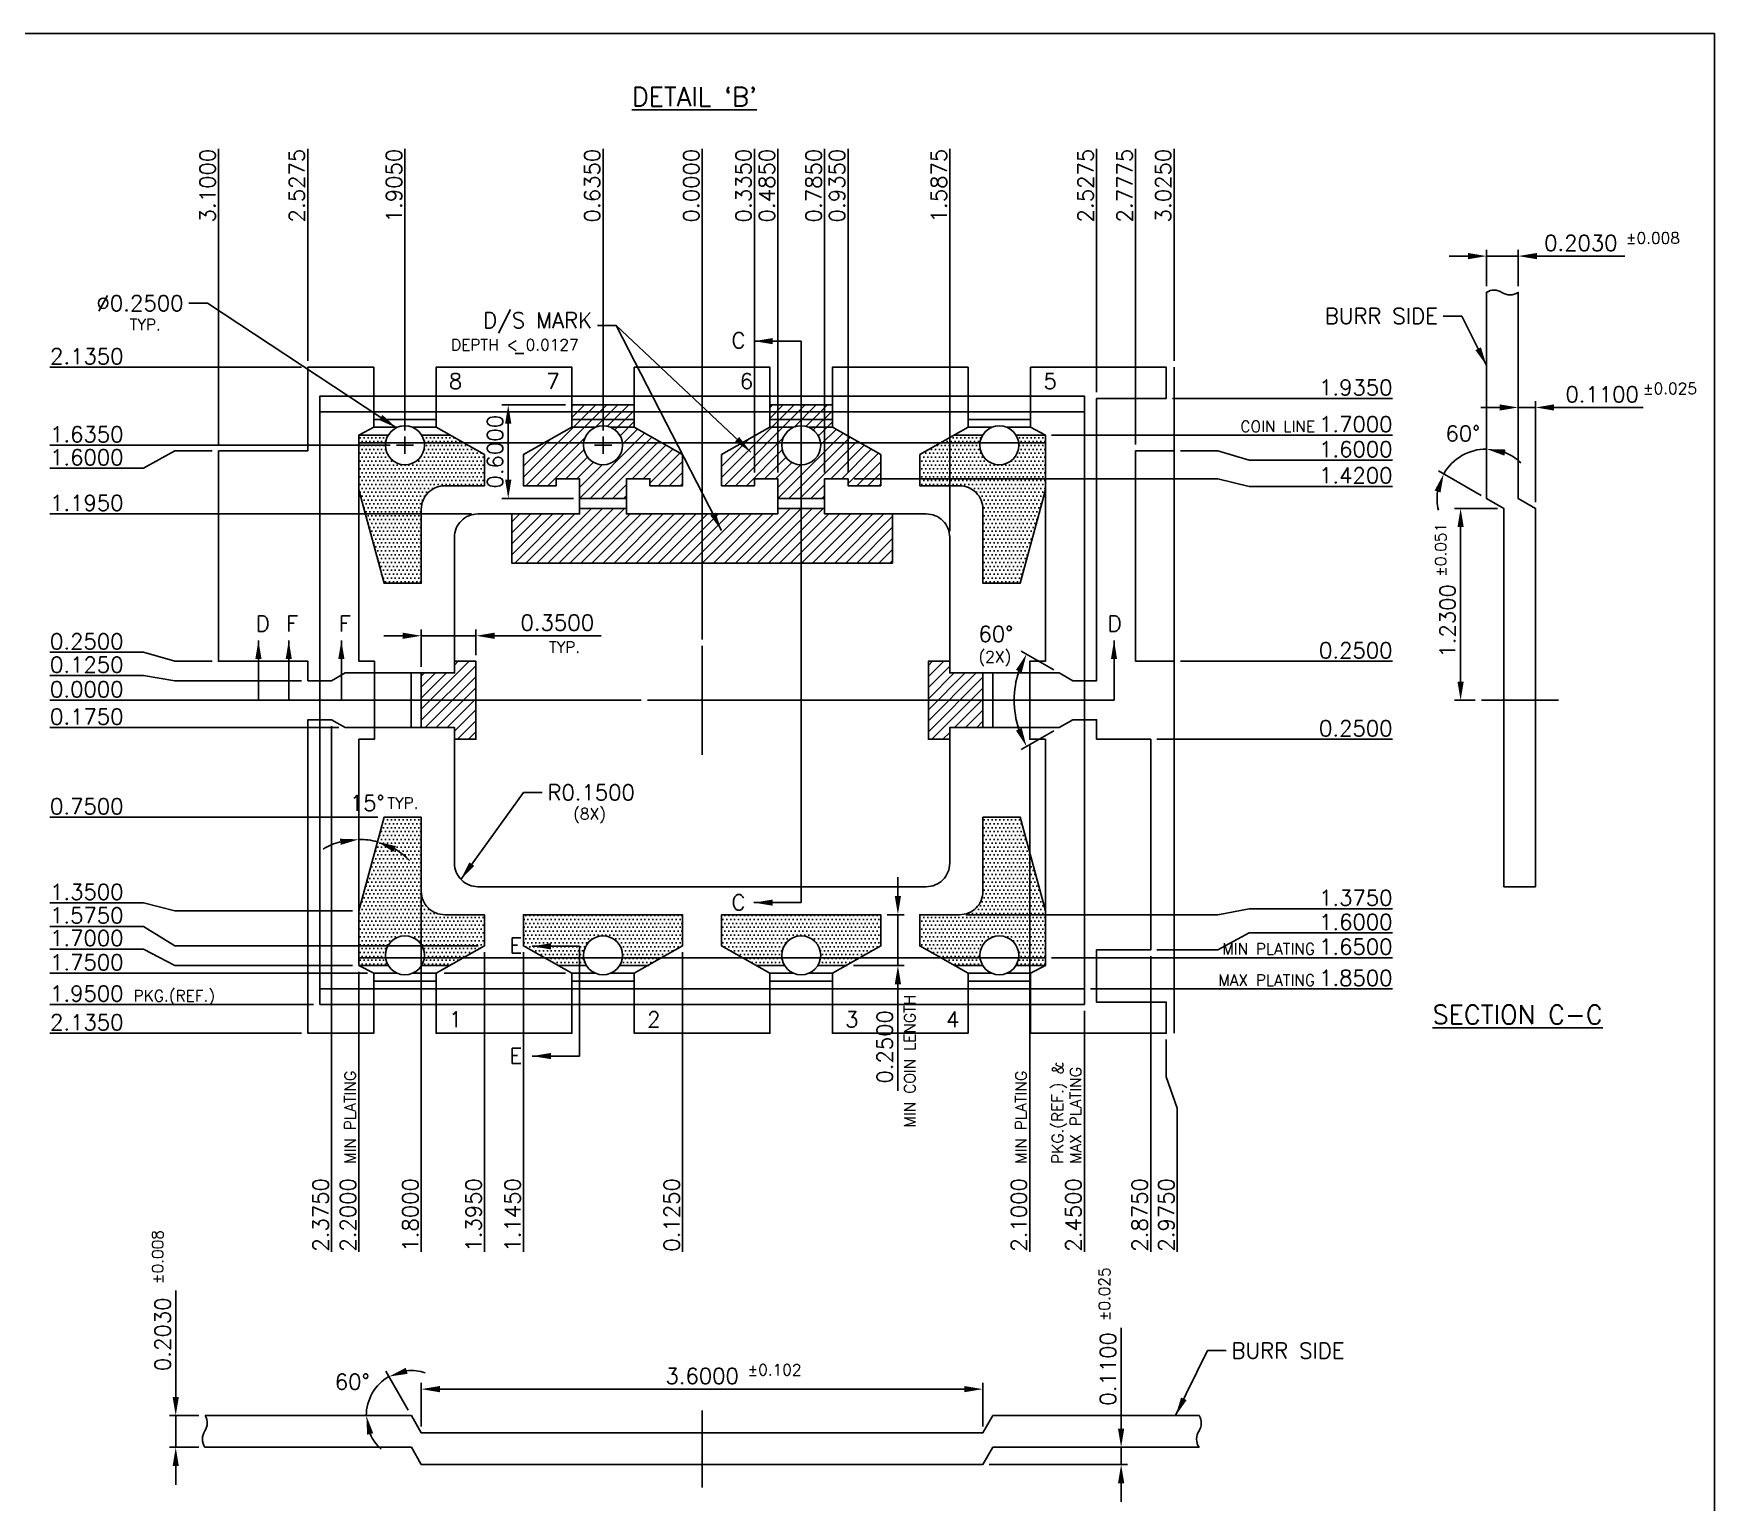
# Model space of a CAD drawing. Extents: x 5 to 821, y 9 to 392.
# Drawn here: x 279.6 to 547.9, y 156.6 to 392 of the extents above; entities that cross this region are included whole.
import ezdxf
from ezdxf.enums import TextEntityAlignment as Align
from ezdxf.lldxf.tags import DXFTag

# ---------------------------------------------------------------- set-up
doc = ezdxf.new("R2010")
doc.units = 0
doc.header["$LTSCALE"] = 8
doc.header["$MEASUREMENT"] = 0
for name, color, linetype in [('CEN', 2, 'CENTER'), ('COIN-LINE', 4, 'Continuous'), ('DIM', 7, 'Continuous'), ('LF-LINE', 1, 'Continuous'), ('PKG-OUT', 3, 'HIDDEN'), ('PLOTTING-AREA', 5, 'Continuous')]:
    doc.layers.add(name, color=color, linetype=linetype)
doc.styles.add('ROMANS', font='romans', dxfattribs={"height": 2.5})
doc.styles.add('SIMPLEX', font='SIMPLEX', dxfattribs={"height": 2.5})
doc.styles.get("Standard").update_dxf_attribs({"font": 'SIMPLEX', "height": 3})
tags = doc.linetypes.add('CENTER', pattern=[2, 1.25, -0.25, 0.25, -0.25]).pattern_tags.tags
tags[10:11] = [DXFTag(74, 4), DXFTag(75, 0), DXFTag(340, '0'), DXFTag(46, 1.0), DXFTag(50, 0.0), DXFTag(44, 0.0), DXFTag(45, 0.0)]
tags[8:9] = [DXFTag(74, 4), DXFTag(75, 0), DXFTag(340, '0'), DXFTag(46, 1.0), DXFTag(50, 0.0), DXFTag(44, 0.0), DXFTag(45, 0.0)]
tags[6:7] = [DXFTag(74, 4), DXFTag(75, 0), DXFTag(340, '0'), DXFTag(46, 1.0), DXFTag(50, 0.0), DXFTag(44, 0.0), DXFTag(45, 0.0)]
tags[4:5] = [DXFTag(74, 4), DXFTag(75, 0), DXFTag(340, '0'), DXFTag(46, 1.0), DXFTag(50, 0.0), DXFTag(44, 0.0), DXFTag(45, 0.0)]
tags = doc.linetypes.add('HIDDEN', pattern=[0.375, 0.25, -0.125]).pattern_tags.tags
tags[6:7] = [DXFTag(74, 4), DXFTag(75, 0), DXFTag(340, '0'), DXFTag(46, 1.0), DXFTag(50, 0.0), DXFTag(44, 0.0), DXFTag(45, 0.0)]
tags[4:5] = [DXFTag(74, 4), DXFTag(75, 0), DXFTag(340, '0'), DXFTag(46, 1.0), DXFTag(50, 0.0), DXFTag(44, 0.0), DXFTag(45, 0.0)]
doc.dimstyles.get("Standard").update_dxf_attribs({"dimtxt": 0.18, "dimasz": 0.18, "dimexe": 0.18, "dimexo": 0.0625, "dimgap": 0.09, "dimtad": 0, "dimtih": 1, "dimtoh": 1, "dimdec": 4, "dimzin": 0, "dimdsep": 46, "dimtxsty": 'Standard', "dimcen": 0.09, "dimadec": 0, "dimazin": 0, "dimtfac": 1, "dimtdec": 4, "dimtofl": 0, "dimtmove": 0, "dimatfit": 3, "dimfxl": 0, "dimtolj": 1, "dimtzin": 0, "dimarcsym": 0})
pattern_1 = [(0, (272, 8.4643), (0.3125, 0.625), [0, -0.625])]

# ---------------------------------------------------------------- blocks, each defined once
blk = doc.blocks.new('TABLET1')
at = {"layer": 'PLOTTING-AREA'}
blk.add_lwpolyline([(5, 392), (5, 9), (277, 9), (277, 392)], close=True, dxfattribs=at)
blk = doc.blocks.new('INT2')
for p, q in [((-1.705, 1.8), (-2.105, 1.8)), ((-0.435, 1.8), (-0.835, 1.8)), ((0.435, 1.8), (0.835, 1.8)), ((1.705, 1.8), (2.105, 1.8)), ((-0.485, 1.294), (-0.785, 1.294)), ((0.485, 1.294), (0.785, 1.294)), ((-0.485, 1.23), (-0.785, 1.23)), ((0.485, 1.23), (0.785, 1.23)), ((-2.45, 0.125), (-2.45, -0.125)), ((-1.864, 0.175), (-1.864, -0.175)), ((-1.8, 0.175), (-1.8, -0.175)), ((1.8, 0.175), (1.8, -0.175)), ((1.864, 0.175), (1.864, -0.175)), ((2.45, 0.125), (2.45, -0.125)), ((-1.705, -1.8), (-2.105, -1.8)), ((-0.835, -2.135), (-0.835, -1.75)), ((-0.435, -1.8), (-0.835, -1.8)), ((0.435, -1.8), (0.835, -1.8)), ((0.835, -2.135), (0.835, -1.75)), ((1.705, -1.8), (2.105, -1.8))]:
    blk.add_line(p, q)
for points in [[(-0.935, 1.42), (-0.935, 1.375), (-1.145, 1.375), (-1.145, 1.575), (-0.835, 1.75), (-0.835, 2.135), (-1.705, 2.135), (-1.705, 1.75), (-1.395, 1.575), (-1.395, 1.375), (-1.65, 1.375, 0.414214), (-1.8, 1.225), (-1.8, 0.75), (-2.039, 0.75), (-2.2, 1.35), (-2.2, 1.7), (-2.105, 1.75), (-2.105, 2.135), (-2.975, 2.135), (-2.975, 1.935), (-2.528, 1.935), (-2.528, 0.125), (-2.375, 0.125), (-2.288, 0.175), (-1.587, 0.175), (-1.587, 1.045, -0.414214), (-1.437, 1.195), (-0.785, 1.195), (-0.785, 1.42)], [(3.1, 1.6), (3.1, 0.25), (2.527, 0.25), (2.527, 0.125), (2.375, 0.125), (2.288, 0.175), (1.587, 0.175), (1.587, 1.045, 0.414214), (1.437, 1.195), (0.785, 1.195), (0.785, 1.42), (0.935, 1.42), (0.935, 1.375), (1.145, 1.375), (1.145, 1.575), (0.835, 1.75), (0.835, 2.135), (1.705, 2.135), (1.705, 1.75), (1.395, 1.575), (1.395, 1.375), (1.65, 1.375, -0.414214), (1.8, 1.225), (1.8, 0.75), (2.039, 0.75), (2.2, 1.35), (2.2, 1.7), (2.105, 1.75), (2.105, 2.135), (2.527, 2.135), (2.527, 1.6)], [(-2.528, -0.25), (-2.875, -0.25), (-2.875, -1.6), (-2.528, -1.6), (-2.528, -1.935), (-2.975, -1.935), (-2.975, -2.135), (-2.105, -2.135), (-2.105, -1.75), (-2.2, -1.7), (-2.2, -1.35), (-2.039, -0.75), (-1.8, -0.75), (-1.8, -1.225, 0.414214), (-1.65, -1.375), (-1.395, -1.375), (-1.395, -1.575), (-1.705, -1.75), (-1.705, -2.135), (-0.835, -2.135), (-0.835, -1.75), (-1.145, -1.575), (-1.145, -1.375), (-0.125, -1.375), (-0.125, -1.575), (-0.435, -1.75), (-0.435, -2.135), (0.435, -2.135), (0.435, -1.75), (0.125, -1.575), (0.125, -1.375), (1.145, -1.375), (1.145, -1.575), (0.835, -1.75), (0.835, -2.135), (1.705, -2.135), (1.705, -1.75), (1.395, -1.575), (1.395, -1.375), (1.65, -1.375, 0.414214), (1.8, -1.225), (1.8, -0.75), (2.039, -0.75), (2.2, -1.35), (2.2, -1.7), (2.105, -1.75), (2.105, -2.135), (2.527, -2.135), (2.527, -0.125), (2.375, -0.125), (2.288, -0.175), (1.587, -0.175), (1.587, -1.045, -0.414214), (1.437, -1.195), (-1.437, -1.195, -0.414214), (-1.587, -1.045), (-1.587, -0.175), (-2.288, -0.175), (-2.375, -0.125), (-2.528, -0.125)]]:
    blk.add_lwpolyline(points, format="xyb", close=True)
blk.add_lwpolyline([(-0.125, 1.575), (-0.435, 1.75), (-0.435, 2.135), (0.435, 2.135), (0.435, 1.75), (0.125, 1.575), (0.125, 1.375), (0.335, 1.375), (0.335, 1.42), (0.485, 1.42), (0.485, 1.195), (-0.485, 1.195), (-0.485, 1.42), (-0.335, 1.42), (-0.335, 1.375), (-0.125, 1.375)], close=True)
blk.add_lwpolyline([(-3.025, 0.25), (-2.778, 0.25), (-2.778, 1.6), (-3.025, 1.6)])
for centre in [(-1.905, 1.635), (-0.635, 1.635), (0.635, 1.635), (1.905, 1.635), (-1.905, -1.635), (-0.635, -1.635), (0.635, -1.635), (1.905, -1.635)]:
    blk.add_circle(centre, 0.125)
at = {"layer": 'COIN-LINE'}
for p, q in [((-2.012, 1.7), (-2.2, 1.7)), ((-1.616, 1.7), (-1.798, 1.7)), ((1.616, 1.7), (1.798, 1.7)), ((2.2, 1.7), (2.012, 1.7)), ((-2.012, -1.7), (-2.2, -1.7)), ((-1.616, -1.7), (-1.798, -1.7)), ((-0.742, -1.7), (-0.93, -1.7)), ((-0.346, -1.7), (-0.528, -1.7)), ((0.528, -1.7), (0.34, -1.7)), ((0.924, -1.7), (0.742, -1.7)), ((1.616, -1.7), (1.798, -1.7)), ((2.012, -1.7), (2.2, -1.7))]:
    blk.add_line(p, q, dxfattribs=at)
at = {"layer": 'PKG-OUT'}
for p, q in [((-1.954, 1.75), (-2.105, 1.75)), ((-1.705, 1.75), (-1.856, 1.75)), ((-0.684, 1.75), (-0.835, 1.75)), ((-0.435, 1.75), (-0.586, 1.75)), ((0.435, 1.75), (0.586, 1.75)), ((0.684, 1.75), (0.835, 1.75)), ((1.705, 1.75), (1.856, 1.75)), ((1.954, 1.75), (2.105, 1.75)), ((-1.954, -1.75), (-2.105, -1.75)), ((-1.705, -1.75), (-1.856, -1.75)), ((-0.684, -1.75), (-0.835, -1.75)), ((-0.435, -1.75), (-0.586, -1.75)), ((0.435, -1.75), (0.586, -1.75)), ((0.684, -1.75), (0.835, -1.75)), ((1.705, -1.75), (1.856, -1.75)), ((1.954, -1.75), (2.105, -1.75))]:
    blk.add_line(p, q, dxfattribs=at)
blk.add_lwpolyline([(-2.45, -1.95), (-2.45, 1.95), (2.45, 1.95), (2.45, -1.95)], close=True, dxfattribs=at)

msp = doc.modelspace()

# ---------------------------------------------------------------- hatches: boundary and pattern name
h = msp.add_hatch()
h.set_pattern_fill('ANSI31', color=256, scale=10, style=0)
h.set_pattern_definition([(45, (272, 8.4643), (-0.8838835, 0.8838835), [])])
h.paths.add_polyline_path([(375.92, 331.38), (375.92, 332.47), (365.92, 332.47), (365.92, 331.38)])
h.paths.add_polyline_path([(375.92, 330.13), (375.92, 331.38), (365.92, 331.38), (365.92, 330.13)])
h.paths.add_polyline_path([(365.92, 330.13), (365.92, 328.88), (369.69, 328.88, -0.204124), (372.14, 328.88), (375.92, 328.88), (375.92, 330.13)])
h.paths.add_polyline_path([(365.92, 328.88), (361.49, 326.38), (367.81, 326.38, -0.268108), (369.69, 328.88)])
h.paths.add_polyline_path([(361.49, 326.38), (358.17, 324.51), (358.17, 319.51), (363.42, 319.51), (363.42, 320.63), (367.17, 320.63), (367.17, 317.47), (374.67, 317.47), (374.67, 320.63), (378.42, 320.63), (378.42, 319.51), (383.67, 319.51), (383.67, 324.51), (380.35, 326.38), (374.02, 326.38, -0.030082), (374.04, 326.01, -1), (367.79, 326.01, -0.030082), (367.81, 326.38)])
h.paths.add_polyline_path([(380.35, 326.38), (375.92, 328.88), (372.14, 328.88, -0.268108), (374.02, 326.38)])
h.paths.add_polyline_path([(407.67, 331.38), (407.67, 332.47), (397.67, 332.47), (397.67, 331.38)])
h.paths.add_polyline_path([(407.67, 330.13), (407.67, 331.38), (397.67, 331.38), (397.67, 330.13)])
h.paths.add_polyline_path([(397.67, 330.13), (397.67, 328.88), (401.44, 328.88, -0.204124), (403.89, 328.88), (407.67, 328.88), (407.67, 330.13)])
h.paths.add_polyline_path([(399.56, 326.38, -0.268108), (401.44, 328.88), (397.67, 328.88), (393.24, 326.38)])
h.paths.add_polyline_path([(398.92, 320.63), (398.92, 317.47), (406.42, 317.47), (406.42, 320.63), (410.17, 320.63), (410.17, 319.51), (415.42, 319.51), (415.42, 324.51), (412.1, 326.38), (405.77, 326.38, -0.030082), (405.79, 326.01, -1), (399.54, 326.01, -0.030082), (399.56, 326.38), (393.24, 326.38), (389.92, 324.51), (389.92, 319.51), (395.17, 319.51), (395.17, 320.63)])
h.paths.add_polyline_path([(412.1, 326.38), (407.67, 328.88), (403.89, 328.88, -0.268108), (405.77, 326.38)])
h.paths.add_polyline_path([(386.79, 307.13), (386.79, 315.01), (374.67, 315.01), (374.67, 315.88), (367.17, 315.88), (367.17, 315.01), (356.29, 315.01), (356.29, 307.13)])
h.paths.add_polyline_path([(417.29, 307.13), (417.29, 315.01), (406.42, 315.01), (406.42, 315.88), (398.92, 315.88), (398.92, 315.01), (386.79, 315.01), (386.79, 307.13)])
h = msp.add_hatch()
h.set_pattern_fill('ANSI31', color=256, scale=10, style=0)
h.set_pattern_definition([(45, (272, 0), (-0.8838835, 0.8838835), [])])
h.paths.add_polyline_path([(350.54, 291.38), (347.1, 291.38), (347.1, 289.51), (341.79, 289.51), (341.79, 285.13), (350.54, 285.13)])
h.paths.add_polyline_path([(350.54, 285.13), (341.79, 285.13), (341.79, 280.76), (347.1, 280.76), (347.1, 278.88), (350.54, 278.88)])
h.paths.add_polyline_path([(431.79, 289.51), (426.48, 289.51), (426.48, 291.38), (423.04, 291.38), (423.04, 285.13), (431.79, 285.13)])
h.paths.add_polyline_path([(431.79, 285.13), (423.04, 285.13), (423.04, 278.88), (426.48, 278.88), (426.48, 280.76), (431.79, 280.76)])
at = {"layer": 'COIN-LINE'}
h = msp.add_hatch(dxfattribs=at)
h.set_pattern_fill('DOTS', color=256, scale=10, style=0)
h.set_pattern_definition(pattern_1)
h.paths.add_polyline_path([(331.79, 327.63), (331.79, 326.38), (336.06, 326.38, -0.107046), (336.5, 327.63)])
h.paths.add_polyline_path([(341.84, 327.63, -0.107046), (342.27, 326.38), (348.6, 326.38), (346.38, 327.63)])
h.paths.add_polyline_path([(342.27, 326.38, -0.030082), (342.29, 326.01, -1), (336.04, 326.01), (331.79, 326.01), (331.79, 318.88), (332.83, 315.01), (341.79, 315.01), (341.79, 315.76, -0.414214), (345.54, 319.51), (351.92, 319.51), (351.92, 324.51), (348.6, 326.38)])
h.paths.add_polyline_path([(336.04, 326.01, -0.030082), (336.06, 326.38), (331.79, 326.38), (331.79, 326.01)])
h.paths.add_polyline_path([(332.83, 315.01), (335.81, 303.88), (341.79, 303.88), (341.79, 315.01)])
h = msp.add_hatch(dxfattribs=at)
h.set_pattern_fill('DOTS', color=256, scale=10, style=0)
h.set_pattern_definition(pattern_1)
h.paths.add_polyline_path([(439.42, 310.02), (439.42, 326.38), (437.52, 326.38, -0.030082), (437.54, 326.01, -0.48712), (433.67, 322.97), (433.67, 303.88), (437.77, 303.88)])
h.paths.add_polyline_path([(441.79, 318.88), (441.79, 326.38), (439.42, 326.38), (439.42, 310.02)])
h.paths.add_polyline_path([(433.67, 322.97, -0.344881), (431.29, 326.01, -0.030082), (431.31, 326.38), (426.48, 326.38), (426.48, 319.51), (428.04, 319.51, -0.414214), (431.79, 315.76), (431.79, 303.88), (433.67, 303.88)])
h.paths.add_polyline_path([(426.48, 319.51), (426.48, 326.38), (424.99, 326.38), (421.67, 324.51), (421.67, 319.51)])
h.paths.add_polyline_path([(424.99, 326.38), (426.48, 326.38), (426.48, 327.22)])
h.paths.add_polyline_path([(431.31, 326.38, -0.107046), (431.75, 327.63), (427.2, 327.63), (426.48, 327.22), (426.48, 326.38)])
h.paths.add_polyline_path([(439.42, 326.38), (439.42, 327.63), (437.09, 327.63, -0.107046), (437.52, 326.38)])
h.paths.add_polyline_path([(441.79, 326.38), (441.79, 327.63), (439.42, 327.63), (439.42, 326.38)])
h = msp.add_hatch(dxfattribs=at)
h.set_pattern_fill('DOTS', color=256, scale=10, style=0)
h.set_pattern_definition(pattern_1)
h.paths.add_polyline_path([(335.81, 266.38), (331.79, 251.38), (331.79, 245.76), (336.43, 245.76, -0.776481), (342.29, 244.26, -0.030082), (342.27, 243.88), (348.6, 243.88), (351.92, 245.76), (351.92, 250.76), (345.54, 250.76, -0.414214), (341.79, 254.51), (341.79, 266.38)])
h.paths.add_polyline_path([(336.06, 243.88, -0.030082), (336.04, 244.26, -0.125821), (336.43, 245.76), (331.79, 245.76), (331.79, 243.88)])
h.paths.add_polyline_path([(336.5, 242.63, -0.107046), (336.06, 243.88), (331.79, 243.88), (331.79, 242.63)])
h.paths.add_polyline_path([(346.38, 242.63), (348.6, 243.88), (342.27, 243.88, -0.107046), (341.84, 242.63)])
h = msp.add_hatch(dxfattribs=at)
h.set_pattern_fill('DOTS', color=256, scale=10, style=0)
h.set_pattern_definition(pattern_1)
h.paths.add_polyline_path([(431.79, 254.51, -0.414214), (428.04, 250.76), (421.67, 250.76), (421.67, 245.76), (424.99, 243.88), (431.31, 243.88, -0.030082), (431.29, 244.26, -1), (437.54, 244.26, -0.030082), (437.52, 243.88), (439.29, 243.88), (439.29, 260.71), (437.77, 266.38), (431.79, 266.38)])
h.paths.add_polyline_path([(439.29, 243.88), (441.79, 243.88), (441.79, 251.38), (439.29, 260.71)])
h.paths.add_polyline_path([(441.79, 242.63), (441.79, 243.88), (439.29, 243.88), (439.29, 242.63)])
h.paths.add_polyline_path([(439.29, 242.63), (439.29, 243.88), (437.52, 243.88, -0.107046), (437.09, 242.63)])
h.paths.add_polyline_path([(431.75, 242.63, -0.107046), (431.31, 243.88), (424.99, 243.88), (427.2, 242.63)])
h = msp.add_hatch(dxfattribs=at)
h.set_pattern_fill('DOTS', color=256, scale=10, style=0)
h.set_pattern_definition([(0, (272, 0), (0.3125, 0.625), [0, -0.625])])
h.paths.add_polyline_path([(383.67, 250.76), (358.17, 250.76), (358.17, 245.76), (361.49, 243.88), (367.81, 243.88, -0.030082), (367.79, 244.26, -1), (374.04, 244.26, -0.030082), (374.02, 243.88), (380.35, 243.88), (383.67, 245.76)])
h.paths.add_polyline_path([(367.81, 243.88), (361.49, 243.88), (363.7, 242.63), (368.25, 242.63, -0.107046)])
h.paths.add_polyline_path([(380.35, 243.88), (374.02, 243.88, -0.107046), (373.59, 242.63), (378.13, 242.63)])
h.paths.add_polyline_path([(415.42, 250.76), (389.92, 250.76), (389.92, 245.76), (393.24, 243.88), (399.56, 243.88, -0.030082), (399.54, 244.26, -1), (405.79, 244.26, -0.030082), (405.77, 243.88), (412.1, 243.88), (415.42, 245.76)])
h.paths.add_polyline_path([(399.56, 243.88), (393.24, 243.88), (395.45, 242.63), (400, 242.63, -0.107046)])
h.paths.add_polyline_path([(412.1, 243.88), (405.77, 243.88, -0.107046), (405.34, 242.63), (409.88, 242.63)])

# ---------------------------------------------------------------- linework, layer by layer
for p, q in [((375.92, 332.47), (365.92, 332.47)), ((407.67, 332.47), (397.67, 332.47))]:
    msp.add_line(p, q)
for points in [[(417.29, 315.01), (417.29, 307.13), (356.29, 307.13), (356.29, 315.01)], [(347.1, 278.88), (350.54, 278.88), (350.54, 291.38), (347.1, 291.38)], [(426.48, 278.88), (423.04, 278.88), (423.04, 291.38), (426.48, 291.38)]]:
    msp.add_lwpolyline(points)
at = {"layer": 'CEN'}
for p, q in [((462.42, 338.51), (462.42, 231.76)), ((339.17, 327.39), (339.17, 324.63)), ((370.92, 327.39), (370.92, 324.63)), ((340.55, 326.01), (337.79, 326.01)), ((372.3, 326.01), (369.54, 326.01)), ((386.79, 276.38), (386.79, 293.88)), ((452.79, 285.13), (378.04, 285.13)), ((523.99, 285.13), (511.68, 285.13)), ((386.79, 158.98), (386.79, 171.29))]:
    msp.add_line(p, q, dxfattribs=at)
at = {"layer": 'COIN-LINE'}
for p, q in [((309.29, 345.51), (309.29, 350.51)), ((323.6, 345.51), (323.6, 350.51)), ((339.17, 345.51), (339.17, 350.51)), ((370.92, 345.51), (370.92, 350.51)), ((386.79, 345.51), (386.79, 350.51)), ((395.17, 345.51), (395.17, 350.51)), ((398.92, 345.51), (398.92, 350.51)), ((406.42, 345.51), (406.42, 350.51)), ((410.17, 345.51), (410.17, 350.51)), ((426.48, 345.51), (426.48, 350.51)), ((449.98, 345.51), (449.98, 350.51)), ((456.23, 345.51), (456.23, 350.51)), ((462.42, 345.51), (462.42, 350.51)), ((302.29, 338.51), (297.29, 338.51)), ((469.42, 333.51), (474.42, 333.51)), ((469.42, 327.63), (474.42, 327.63)), ((302.29, 326.01), (297.29, 326.01)), ((302.29, 325.13), (297.29, 322.31)), ((469.42, 325.13), (474.42, 323.62)), ((469.42, 320.63), (474.42, 319.42)), ((302.29, 315.01), (297.29, 315.01)), ((302.29, 291.38), (297.29, 292.82)), ((469.42, 291.38), (474.42, 291.38)), ((302.29, 288.26), (297.29, 289.08)), ((302.29, 285.13), (297.29, 285.13)), ((302.29, 280.76), (297.29, 280.76)), ((469.42, 278.88), (474.42, 278.88)), ((302.29, 266.38), (297.29, 266.38)), ((302.29, 251.38), (297.29, 252.67)), ((469.42, 250.76), (474.42, 251.72)), ((302.29, 245.76), (297.29, 248.9)), ((469.42, 245.13), (474.42, 247.84)), ((302.29, 242.63), (297.29, 245.27)), ((469.42, 243.88), (474.42, 243.88)), ((302.29, 241.38), (297.29, 241.38)), ((469.42, 238.88), (474.42, 238.88)), ((302.29, 236.38), (297.29, 236.38)), ((302.29, 231.76), (297.29, 231.76)), ((327.42, 224.76), (327.42, 219.76)), ((331.79, 224.76), (331.79, 219.76)), ((341.79, 224.76), (341.79, 219.76)), ((351.92, 224.76), (351.92, 219.76)), ((358.17, 224.76), (358.17, 219.76)), ((383.67, 224.76), (383.67, 219.76)), ((439.29, 224.76), (439.29, 219.76)), ((448.04, 224.76), (448.04, 219.76)), ((458.67, 224.76), (458.67, 219.76)), ((461.17, 224.76), (462.92, 219.76))]:
    msp.add_line(p, q, dxfattribs=at)
for points in [[(515.24, 255.26), (515.24, 315.88), (512.49, 317.47), (512.49, 350.52, -0.290764), (514.93, 350.5, 0.296651), (517.56, 350.5), (517.56, 317.47), (520.31, 315.88), (520.31, 255.26)], [(307.15, 170.48), (340.2, 170.48), (341.79, 167.73), (431.79, 167.73), (433.38, 170.48), (466.43, 170.48, -0.290764), (466.41, 168.03, 0.296651), (466.41, 165.41), (433.38, 165.41), (431.79, 162.66), (341.79, 162.66), (340.2, 165.41), (307.12, 165.41, -0.296651), (307.12, 168.03, 0.290764)]]:
    msp.add_lwpolyline(points, format="xyb", close=True, dxfattribs=at)
at = {"layer": 'DIM'}
for p, q in [((309.29, 350.51), (309.29, 373.51)), ((323.6, 350.51), (323.6, 373.51)), ((339.17, 350.51), (339.17, 373.51)), ((370.92, 350.51), (370.92, 373.51)), ((386.79, 350.51), (386.79, 373.51)), ((395.17, 350.51), (395.17, 373.51)), ((398.92, 350.51), (398.92, 373.51)), ((406.42, 350.51), (406.42, 373.51)), ((410.17, 350.51), (410.17, 373.51)), ((426.48, 350.51), (426.48, 373.51)), ((449.98, 350.51), (449.98, 373.51)), ((456.23, 350.51), (456.23, 373.51)), ((462.42, 350.51), (462.42, 373.51)), ((512.49, 351.52), (512.49, 357.32)), ((517.56, 351.5), (517.56, 357.32)), ((509.49, 356.32), (506.49, 356.32)), ((512.49, 356.32), (517.56, 356.32)), ((520.56, 356.32), (534.64, 356.32)), ((309.29, 326.13), (309.29, 345.51)), ((323.6, 339.51), (323.6, 345.51)), ((339.17, 328.39), (339.17, 345.51)), ((370.92, 328.39), (370.92, 345.51)), ((386.79, 294.88), (386.79, 345.51)), ((395.17, 321.63), (395.17, 345.51)), ((398.92, 321.63), (398.92, 345.51)), ((406.42, 321.63), (406.42, 345.51)), ((410.17, 321.63), (410.17, 345.51)), ((426.48, 312.26), (426.48, 345.51)), ((449.98, 334.51), (449.98, 345.51)), ((456.23, 326.13), (456.23, 345.51)), ((462.42, 339.51), (462.42, 345.51)), ((356.84, 340.73), (358.24, 340.73)), ((297.29, 338.51), (282.29, 338.51)), ((322.6, 338.51), (302.29, 338.51)), ((462.17, 333.51), (469.42, 333.51)), ((474.42, 333.51), (497.42, 333.51)), ((520.31, 316.88), (520.31, 333.06)), ((364.92, 332.47), (354.72, 332.47)), ((514.56, 332.06), (511.56, 332.06)), ((517.56, 332.06), (520.31, 332.06)), ((523.31, 332.06), (537.58, 332.06)), ((355.72, 320.47), (355.72, 329.47)), ((442.79, 327.63), (469.42, 327.63)), ((474.42, 327.63), (497.42, 327.63)), ((297.29, 326.01), (282.29, 326.01)), ((336.79, 326.01), (302.29, 326.01)), ((308.29, 325.13), (302.29, 325.13)), ((463.42, 325.13), (469.42, 325.13)), ((297.29, 322.31), (282.29, 322.31)), ((474.42, 323.62), (497.42, 323.62)), ((511.62, 317.97), (504.76, 321.93)), ((411.17, 320.63), (469.42, 320.63)), ((474.42, 319.42), (497.42, 319.42)), ((366.17, 317.47), (354.72, 317.47)), ((297.29, 315.01), (282.29, 315.01)), ((349.85, 315.01), (302.29, 315.01)), ((514.24, 315.88), (507.33, 315.88)), ((508.33, 288.13), (508.33, 312.88)), ((338.79, 295.47), (335.79, 295.47)), ((341.79, 290.51), (341.79, 296.47)), ((341.79, 295.47), (350.54, 295.47)), ((350.54, 292.38), (350.54, 296.47)), ((353.54, 295.47), (370.62, 295.47)), ((297.29, 292.82), (282.29, 292.82)), ((443.14, 290.01), (437.9, 293.03)), ((308.29, 291.38), (302.29, 291.38)), ((463.42, 291.38), (469.42, 291.38)), ((474.42, 291.38), (497.42, 291.38)), ((297.29, 289.08), (282.29, 289.08)), ((322.6, 288.26), (302.29, 288.26)), ((297.29, 285.13), (282.29, 285.13)), ((377.04, 285.13), (302.29, 285.13)), ((510.68, 285.13), (507.33, 285.13)), ((297.29, 280.76), (282.29, 280.76)), ((328.58, 280.76), (302.29, 280.76)), ((327.42, 281.01), (327.42, 224.76)), ((443.14, 280.26), (437.9, 277.24)), ((439.29, 277.88), (439.29, 224.76)), ((459.67, 278.88), (469.42, 278.88)), ((474.42, 278.88), (497.42, 278.88)), ((297.29, 266.38), (282.29, 266.38)), ((334.81, 266.38), (302.29, 266.38)), ((418.16, 253.76), (418.16, 256.76)), ((297.29, 252.67), (282.29, 252.67)), ((341.79, 254.13), (341.79, 224.76)), ((330.79, 251.38), (302.29, 251.38)), ((416.42, 250.76), (419.16, 250.76)), ((418.16, 250.76), (418.16, 242.63)), ((429.04, 250.76), (469.42, 250.76)), ((474.42, 251.72), (497.42, 251.72)), ((297.29, 248.9), (282.29, 248.9)), ((474.42, 247.84), (497.42, 247.84)), ((297.29, 245.27), (282.29, 245.27)), ((350.92, 245.76), (302.29, 245.76)), ((351.92, 244.76), (351.92, 224.76)), ((358.17, 244.76), (358.17, 224.76)), ((383.67, 244.76), (383.67, 224.76)), ((458.67, 244.13), (458.67, 224.76)), ((459.67, 245.13), (469.42, 245.13)), ((330.79, 242.63), (302.29, 242.63)), ((331.79, 241.63), (331.79, 224.76)), ((411.04, 242.63), (419.16, 242.63)), ((442.79, 243.88), (469.42, 243.88)), ((474.42, 243.88), (497.42, 243.88)), ((297.29, 241.38), (282.29, 241.38)), ((333.17, 241.38), (302.29, 241.38)), ((364.92, 241.38), (345.47, 241.38)), ((418.16, 239.63), (418.16, 222.55)), ((449.04, 238.88), (469.42, 238.88)), ((474.42, 238.88), (497.42, 238.88)), ((297.29, 236.38), (282.29, 236.38)), ((324.54, 236.38), (302.29, 236.38)), ((448.04, 235.38), (448.04, 224.76)), ((297.29, 231.76), (282.29, 231.76)), ((322.6, 231.76), (302.29, 231.76)), ((461.17, 230.76), (461.17, 224.76)), ((327.42, 219.76), (327.42, 196.76)), ((331.79, 219.76), (331.79, 196.76)), ((341.79, 219.76), (341.79, 196.76)), ((351.92, 219.76), (351.92, 196.76)), ((358.17, 219.76), (358.17, 196.76)), ((383.67, 219.76), (383.67, 196.76)), ((439.29, 219.76), (439.29, 196.76)), ((448.04, 219.76), (448.04, 196.76)), ((458.67, 219.76), (458.67, 196.76)), ((462.92, 219.76), (462.92, 196.76)), ((302.44, 173.48), (302.44, 190.56)), ((453.93, 168.41), (453.93, 184.53)), ((339.7, 171.35), (336.09, 177.61)), ((341.79, 168.73), (341.79, 175.73)), ((344.79, 174.73), (428.79, 174.73)), ((431.79, 168.73), (431.79, 175.73)), ((306.15, 170.48), (301.44, 170.48)), ((302.44, 165.41), (302.44, 170.48)), ((306.12, 165.41), (301.44, 165.41)), ((453.93, 162.66), (453.93, 165.41)), ((302.44, 162.41), (302.44, 159.41)), ((432.79, 162.66), (454.93, 162.66)), ((453.93, 159.66), (453.93, 156.66))]:
    msp.add_line(p, q, dxfattribs=at)
for centre, radius, start, end in [((512.49, 317.47), 7.93, 90, 150), ((512.49, 317.47), 7.93, 46.3684, 68.1842), ((512.49, 317.47), 7.93, 171.8158, 193.6316), ((451.58, 285.13), 14.79, 161.6403, 198.3597), ((331.79, 251.38), 11.46, 105.0437, 120.0874), ((331.79, 251.38), 11.46, 75, 90), ((331.79, 251.38), 11.46, 44.9126, 59.9563), ((340.2, 170.48), 7.23, 72.0944, 96.0472), ((340.2, 170.48), 7.23, 120, 180), ((340.2, 170.48), 7.23, 203.9528, 227.9056)]:
    msp.add_arc(centre, radius, start, end, dxfattribs=at)
for points in [[(509.49, 356.82), (509.49, 355.82), (512.49, 356.32)], [(520.56, 356.82), (520.56, 355.82), (517.56, 356.32)], [(355.22, 329.47), (356.22, 329.47), (355.72, 332.47)], [(514.56, 332.56), (514.56, 331.56), (517.56, 332.06)], [(523.31, 332.56), (523.31, 331.56), (520.31, 332.06)], [(515.34, 324.34), (515.53, 325.32), (512.49, 325.4)], [(355.22, 320.47), (356.22, 320.47), (355.72, 317.47)], [(504.17, 318.76), (505.11, 318.43), (505.62, 321.43)], [(507.83, 312.88), (508.83, 312.88), (508.33, 315.88)], [(338.79, 295.97), (338.79, 294.97), (341.79, 295.47)], [(353.54, 295.97), (353.54, 294.97), (350.54, 295.47)], [(437.08, 290), (438, 289.59), (438.77, 292.53)], [(507.83, 288.13), (508.83, 288.13), (508.33, 285.13)], [(438, 280.68), (437.08, 280.27), (438.77, 277.74)], [(328.75, 262.94), (328.88, 261.95), (331.79, 262.84)], [(337.34, 260.84), (337.72, 261.76), (334.76, 262.45)], [(417.66, 253.76), (418.66, 253.76), (418.16, 250.76)], [(417.66, 239.63), (418.66, 239.63), (418.16, 242.63)], [(339.6, 177.19), (339.29, 178.14), (336.59, 176.74)], [(344.79, 175.23), (344.79, 174.23), (341.79, 174.73)], [(428.79, 175.23), (428.79, 174.23), (431.79, 174.73)], [(301.94, 173.48), (302.94, 173.48), (302.44, 170.48)], [(333.11, 167.44), (334.09, 167.65), (332.98, 170.48)], [(453.43, 168.41), (454.43, 168.41), (453.93, 165.41)], [(301.94, 162.41), (302.94, 162.41), (302.44, 165.41)], [(453.43, 159.66), (454.43, 159.66), (453.93, 162.66)]]:
    msp.add_solid(points, dxfattribs=at)
at = {"layer": 'PKG-OUT'}
for p, q in [((448.04, 331.38), (325.54, 331.38)), ((448.04, 238.88), (325.54, 238.88))]:
    msp.add_line(p, q, dxfattribs=at)
msp.add_lwpolyline([(331.79, 278.88), (334.29, 278.88), (334.29, 291.38), (331.79, 291.38), (331.79, 326.38), (441.79, 326.38), (441.79, 291.38), (439.29, 291.38), (439.29, 278.88), (441.79, 278.88), (441.79, 243.88), (331.79, 243.88)], close=True, dxfattribs=at)

# ---------------------------------------------------------------- block references
msp.add_blockref('TABLET1', (272, 0))
at = {"layer": 'LF-LINE', "xscale": -24.99999999999989, "yscale": 25, "zscale": 25}
msp.add_blockref('INT2', (386.79, 285.13), dxfattribs=at)

# ---------------------------------------------------------------- texts
at = {"style": 'SIMPLEX'}
for s, p in [('8', (346.22, 335.03)), ('7', (361.82, 335.03)), ('6', (392.83, 335.03)), ('5', (441.47, 335.03)), ('1', (346.22, 232.73)), ('2', (377.97, 232.73)), ('3', (409.72, 232.73)), ('4', (425.87, 232.73))]:
    msp.add_text(s, height=2.5, dxfattribs=at).set_placement(p)
at = {"layer": 'DIM', "style": 'SIMPLEX'}
for s, p in [('3.1000', (308.79, 373.51)), ('2.5275', (323.1, 373.51)), ('1.9050', (338.67, 373.51)), ('0.6350', (370.42, 373.51)), ('0.0000', (386.29, 373.51)), ('0.3350', (394.67, 373.51)), ('0.4850', (398.42, 373.51)), ('0.7850', (405.92, 373.51)), ('0.9350', (409.67, 373.51)), ('1.5875', (425.98, 373.51)), ('2.5275', (449.48, 373.51)), ('2.7775', (455.73, 373.51)), ('3.0250', (461.92, 373.51))]:
    msp.add_text(s, height=2.5, rotation=90, dxfattribs=at).set_placement(p, align=Align.RIGHT)
for s, height, p in [('%%p0.008', 1.8, (534.82, 358.32)), ('TYP.', 1.8, (295.04, 344.44)), ('C', 2.5, (391.47, 341.57)), ('2.1350', 2.5, (282.29, 339.01)), ('DEPTH < 0.0127', 1.8, (346.56, 341.21)), ('%%p0.025', 1.8, (537.56, 334.21)), ('1.6350', 2.5, (282.29, 326.51)), ('60%%D', 2.5, (505.89, 326.64)), ('1.6000', 2.5, (282.29, 322.81)), ('1.1950', 2.5, (282.29, 315.51)), ('D', 2.5, (315.29, 296.18)), ('F', 2.5, (320.15, 296.18)), ('F', 2.5, (328.59, 296.18)), ('D', 2.5, (451.77, 296.18)), ('0.2500', 2.5, (282.29, 293.32)), ('60%%d', 2.5, (431.07, 294.51)), ('TYP.', 1.8, (362.24, 292.74)), ('(2X)', 1.8, (431.07, 291.21)), ('0.1250', 2.5, (282.29, 289.58)), ('0.0000', 2.5, (282.29, 285.63)), ('0.1750', 2.5, (282.29, 281.26)), ('0.7500', 2.5, (282.29, 266.88)), ('15%%d', 2.5, (330.33, 267.4)), ('TYP.', 1.8, (336.34, 267.76)), ('(8X)', 1.8, (366.12, 266.03)), ('1.3500', 2.5, (282.29, 253.17)), ('C', 2.5, (391.47, 251.49)), ('1.5750', 2.5, (282.29, 249.4)), ('1.7000', 2.5, (282.29, 245.77)), ('E', 2.5, (355.93, 244.58)), ('1.7500', 2.5, (282.29, 241.88)), ('1.9500', 2.5, (282.29, 236.88)), ('PKG.(REF.)', 1.8, (295.69, 236.88)), ('2.1350', 2.5, (282.29, 232.26)), ('E', 2.5, (355.93, 226.9)), ('60%%D', 2.5, (327.94, 174.66)), ('%%p0.102', 1.8, (394.07, 176.93))]:
    msp.add_text(s, height=height, dxfattribs=at).set_placement(p)
for s, height, p in [('1.9350', 2.5, (497.42, 334.01)), ('1.7000', 2.5, (497.42, 328.13)), ('COIN LINE', 1.8, (485, 328.13)), ('1.6000', 2.5, (497.42, 324.12)), ('1.4200', 2.5, (497.42, 319.92)), ('0.2500', 2.5, (497.42, 291.88)), ('0.2500', 2.5, (497.42, 279.38)), ('1.3750', 2.5, (497.42, 252.22)), ('1.6000', 2.5, (497.42, 248.34)), ('1.6500', 2.5, (497.42, 244.38)), ('MIN PLATING', 1.8, (485, 244.38)), ('1.8500', 2.5, (497.42, 239.38)), ('MAX PLATING', 1.8, (485, 239.38))]:
    msp.add_text(s, height=height, dxfattribs=at).set_placement(p, align=Align.RIGHT)
for s, height, p in [('%%p0.051', 1.8, (506.04, 304.93)), ('MIN COIN LENGTH', 1.8, (420.97, 216.67)), ('MIN PLATING', 1.8, (331.29, 210.85)), ('MIN PLATING', 1.8, (438.79, 210.85)), ('PKG.(REF.) &', 1.8, (444.65, 210.85)), ('MAX PLATING', 1.8, (447.54, 210.85)), ('2.3750', 2.5, (326.92, 196.76)), ('2.2000', 2.5, (331.29, 196.76)), ('1.8000', 2.5, (341.29, 196.76)), ('1.3950', 2.5, (351.42, 196.76)), ('1.1450', 2.5, (357.67, 196.76)), ('0.1250', 2.5, (383.17, 196.76)), ('2.1000', 2.5, (438.79, 196.76)), ('2.4500', 2.5, (447.54, 196.76)), ('2.8750', 2.5, (458.17, 196.76)), ('2.9750', 2.5, (462.42, 196.76)), ('%%p0.008', 1.8, (300.44, 191.58)), ('%%p0.025', 1.8, (452.15, 185.61))]:
    msp.add_text(s, height=height, rotation=90, dxfattribs=at).set_placement(p)
at = {"layer": 'DIM', "char_height": 2.5, "style": 'SIMPLEX'}
for s, insert, attachment_point in [('\\A1;0.2030', (527.6, 358.42), 5), ('\\A1;%%C0.2500', (303.68, 347.52), 9), ('\\A1;D/S MARK', (369.17, 343.96), 9), ('\\A1;BURR SIDE', (504.67, 345.47), 9), ('\\A1;0.1100', (531.02, 334.16), 5), ('\\A1;0.3500', (363.58, 297.57), 5), ('\\A1;R0.1500', (361.99, 271.61), 1), ('\\A1;BURR SIDE', (471.61, 182.15), 1), ('3.6000', (386.79, 176.83), 5)]:
    msp.add_mtext(s, dxfattribs=dict(at, insert=insert, attachment_point=attachment_point))
at = {"layer": 'DIM', "char_height": 2.5, "attachment_point": 5, "rotation": 90, "style": 'SIMPLEX'}
for s, insert in [('\\A1;0.6000', (353.62, 324.97)), ('\\A1;1.2300', (506.23, 297.86)), ('\\A1;0.2500', (416.06, 229.59)), ('\\A1;0.2030', (300.34, 183.52)), ('\\A1;0.1100', (451.83, 177.97))]:
    msp.add_mtext(s, dxfattribs=dict(at, insert=insert))
at = {"layer": 'LF-LINE'}
for s, style, p in [("%%UDETAIL `B'", 'ROMANS', (375.52, 380.37)), ('%%USECTION C-C', 'SIMPLEX', (503.84, 233.26))]:
    msp.add_text(s, height=3, dxfattribs=dict(at, style=style)).set_placement(p)

# ---------------------------------------------------------------- leaders
msp.add_leader([(389.89, 312.33), (373.02, 345.21)], dimstyle='Standard', override={"dimtxt": 2.5, "dimasz": 3, "dimexe": 1, "dimexo": 1, "dimgap": 0.85, "dimtad": 0, "dimtih": 0, "dimtoh": 0, "dimtxsty": 'SIMPLEX', "dimcen": 0, "dimtp": 0.002, "dimtm": 0.002, "dimtofl": 1, "dimatfit": 0})
at = {"layer": 'DIM', "annotation_type": 0, "has_hookline": 1}
for points, override, hookline_direction, text_width in [([(337.79, 328.81), (307.53, 348.77), (304.53, 348.77)], {"dimtxt": 2.5, "dimasz": 3, "dimexe": 1, "dimexo": 1, "dimgap": 0.85, "dimtad": 0, "dimtih": 0, "dimtoh": 0, "dimtxsty": 'SIMPLEX', "dimcen": 0, "dimtp": 0.002, "dimtm": 0.002, "dimtofl": 1, "dimatfit": 0}, 1, 14.64), ([(512.49, 338.78), (508.52, 346.72), (505.52, 346.72)], {"dimtxt": 2.5, "dimasz": 3, "dimexe": 1, "dimexo": 1, "dimgap": 0.85, "dimtad": 0, "dimtih": 0, "dimtoh": 0, "dimtxsty": 'SIMPLEX', "dimcen": 0, "dimtp": 0.002, "dimtm": 0.002, "dimtofl": 1, "dimatfit": 0}, 1, 19.76), ([(394.58, 324.92), (373.02, 345.21), (370.02, 345.21)], {"dimtxt": 2.5, "dimasz": 3, "dimexe": 1, "dimexo": 1, "dimgap": 0.85, "dimtad": 0, "dimtih": 0, "dimtoh": 0, "dimtxsty": 'SIMPLEX', "dimcen": 0, "dimtp": 0.002, "dimtm": 0.002, "dimtofl": 1, "dimatfit": 0}, 1, 19.4), ([(348.13, 256.43), (358.14, 270.36), (361.14, 270.36)], {"dimtxt": 2.5, "dimasz": 3, "dimexe": 1, "dimexo": 1, "dimgap": 0.85, "dimtad": 0, "dimtih": 0, "dimtoh": 0, "dimtxsty": 'SIMPLEX', "dimcen": 0, "dimtp": 0.002, "dimtm": 0.002, "dimtofl": 1, "dimatfit": 0}, 0, 14.4), ([(462.66, 170.48), (467.76, 180.9), (470.76, 180.9)], {"dimtxt": 2.5, "dimasz": 3, "dimexe": 1, "dimexo": 1, "dimgap": 0.85, "dimtad": 0, "dimtih": 0, "dimtoh": 0, "dimzin": 1, "dimtxsty": 'SIMPLEX', "dimcen": 0, "dimdle": 1.25, "dimtofl": 1, "dimatfit": 0, "dimtvp": 2}, 0, 19.76)]:
    msp.add_leader(points, dimstyle='Standard', override=override, dxfattribs=dict(at, hookline_direction=hookline_direction, text_width=text_width))
at = {"layer": 'DIM'}
for points in [[(395.1, 342.69), (402.67, 342.69), (402.67, 252.7)], [(315.69, 294.73), (315.69, 285.13)], [(320.55, 294.73), (320.55, 285.13)], [(328.98, 294.73), (328.98, 285.13)], [(452.79, 294.73), (452.79, 285.13)], [(395.1, 252.7), (402.67, 252.7)], [(359.55, 245.7), (367.12, 245.7), (367.12, 228.11)], [(359.55, 228.11), (367.12, 228.11)]]:
    msp.add_leader(points, dimstyle='Standard', override={"dimtxt": 2.5, "dimasz": 3, "dimexe": 1, "dimexo": 1, "dimgap": 0.85, "dimtad": 0, "dimtih": 0, "dimtoh": 0, "dimtxsty": 'SIMPLEX', "dimcen": 0, "dimtp": 0.002, "dimtm": 0.002, "dimtofl": 1, "dimatfit": 0}, dxfattribs=at)

doc.saveas('drawing.dxf')
